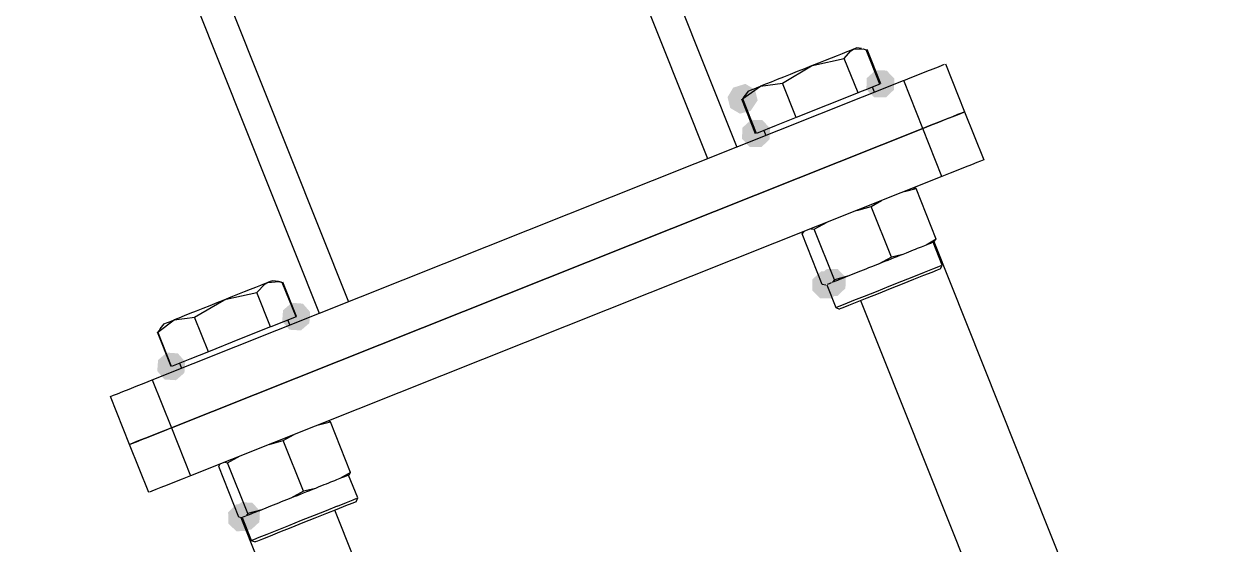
# Model space of a CAD drawing. Extents: x 3 to 592, y 5 to 207.
# Drawn here: x 126.97 to 134.35, y 71.63 to 74.84 of the extents above; entities that cross this region are included whole.
import ezdxf

# ---------------------------------------------------------------- set-up
doc = ezdxf.new("R2010")
doc.units = 0
doc.layers.get('0').update_dxf_attribs({"linetype": 'CONTINUOUS'})

msp = doc.modelspace()

# ---------------------------------------------------------------- hatches: boundary and pattern name
h = msp.add_hatch(color=7)
h.dxf.hatch_style = 2
h.paths.add_polyline_path([(132.238136, 74.55775), (132.306921, 74.555893), (132.354392, 74.506081), (132.352535, 74.437297), (132.302723, 74.389826), (132.229352, 74.389919), (132.181881, 74.439731), (132.183738, 74.508515)])
h = msp.add_hatch(color=7)
h.dxf.hatch_style = 2
h.paths.add_polyline_path([(132.238136, 74.55775), (132.306921, 74.555893), (132.354392, 74.506081), (132.352535, 74.437297), (132.302723, 74.389826), (132.229352, 74.389919), (132.181881, 74.439731), (132.183738, 74.508515)])
h = msp.add_hatch(color=7)
h.dxf.hatch_style = 2
h.paths.add_polyline_path([(131.466378, 74.306218), (131.399697, 74.289239), (131.340437, 74.32421), (131.323457, 74.390892), (131.358428, 74.450152), (131.433577, 74.473481), (131.492837, 74.43851), (131.509816, 74.371828)])
h = msp.add_hatch(color=7)
h.dxf.hatch_style = 2
h.paths.add_polyline_path([(131.466378, 74.306218), (131.399697, 74.289239), (131.340437, 74.32421), (131.323457, 74.390892), (131.358428, 74.450152), (131.433577, 74.473481), (131.492837, 74.43851), (131.509816, 74.371828)])
h = msp.add_hatch(color=7)
h.dxf.hatch_style = 2
h.paths.add_polyline_path([(131.469398, 74.251398), (131.538183, 74.249541), (131.585654, 74.199729), (131.583797, 74.130944), (131.533985, 74.083473), (131.460614, 74.083566), (131.413143, 74.133379), (131.415, 74.202163)])
h = msp.add_hatch(color=7)
h.dxf.hatch_style = 2
h.paths.add_polyline_path([(131.469398, 74.251398), (131.538183, 74.249541), (131.585654, 74.199729), (131.583797, 74.130944), (131.533985, 74.083473), (131.460614, 74.083566), (131.413143, 74.133379), (131.415, 74.202163)])
h = msp.add_hatch(color=7)
h.dxf.hatch_style = 2
h.paths.add_polyline_path([(131.902939, 73.315393), (131.971742, 73.314453), (132.019873, 73.265279), (132.018933, 73.196476), (131.969759, 73.148345), (131.895664, 73.147168), (131.847533, 73.196343), (131.848473, 73.265146)])
h = msp.add_hatch(color=7)
h.dxf.hatch_style = 2
h.paths.add_polyline_path([(131.902939, 73.315393), (131.971742, 73.314453), (132.019873, 73.265279), (132.018933, 73.196476), (131.969759, 73.148345), (131.895664, 73.147168), (131.847533, 73.196343), (131.848473, 73.265146)])
h = msp.add_hatch(color=7)
h.dxf.hatch_style = 2
h.paths.add_polyline_path([(131.936453, 73.328763), (132.005256, 73.327824), (132.053387, 73.278649), (132.052447, 73.209846), (132.003272, 73.161715), (131.929178, 73.160538), (131.881047, 73.209713), (131.881987, 73.278516)])
h = msp.add_hatch(color=7)
h.dxf.hatch_style = 2
h.paths.add_polyline_path([(131.936453, 73.328763), (132.005256, 73.327824), (132.053387, 73.278649), (132.052447, 73.209846), (132.003272, 73.161715), (131.929178, 73.160538), (131.881047, 73.209713), (131.881987, 73.278516)])
h = msp.add_hatch(color=7)
h.dxf.hatch_style = 2
h.paths.add_polyline_path([(128.629961, 73.119691), (128.69859, 73.114712), (128.74375, 73.062796), (128.738772, 72.994167), (128.686856, 72.949007), (128.61611, 72.953279), (128.57095, 73.005196), (128.575928, 73.073825)])
h = msp.add_hatch(color=7)
h.dxf.hatch_style = 2
h.paths.add_polyline_path([(128.629961, 73.119691), (128.69859, 73.114712), (128.74375, 73.062796), (128.738772, 72.994167), (128.686856, 72.949007), (128.61611, 72.953279), (128.57095, 73.005196), (128.575928, 73.073825)])
h = msp.add_hatch(color=7)
h.dxf.hatch_style = 2
h.paths.add_polyline_path([(127.857589, 72.811892), (127.926219, 72.806914), (127.971379, 72.754997), (127.9664, 72.686368), (127.914484, 72.641208), (127.843738, 72.645481), (127.798578, 72.697397), (127.803556, 72.766026)])
h = msp.add_hatch(color=7)
h.dxf.hatch_style = 2
h.paths.add_polyline_path([(127.857589, 72.811892), (127.926219, 72.806914), (127.971379, 72.754997), (127.9664, 72.686368), (127.914484, 72.641208), (127.843738, 72.645481), (127.798578, 72.697397), (127.803556, 72.766026)])
h = msp.add_hatch(color=7)
h.dxf.hatch_style = 2
h.paths.add_polyline_path([(128.287193, 71.874423), (128.355982, 71.876079), (128.405933, 71.828754), (128.407589, 71.759964), (128.360264, 71.710013), (128.288299, 71.706946), (128.238348, 71.754271), (128.236693, 71.823061)])
h = msp.add_hatch(color=7)
h.dxf.hatch_style = 2
h.paths.add_polyline_path([(128.287193, 71.874423), (128.355982, 71.876079), (128.405933, 71.828754), (128.407589, 71.759964), (128.360264, 71.710013), (128.288299, 71.706946), (128.238348, 71.754271), (128.236693, 71.823061)])
h = msp.add_hatch(color=7)
h.dxf.hatch_style = 2
h.paths.add_polyline_path([(128.31775, 71.886603), (128.386489, 71.883481), (128.433035, 71.832803), (128.429913, 71.764065), (128.379236, 71.717518), (128.306617, 71.719229), (128.26007, 71.769907), (128.263193, 71.838645)])
h = msp.add_hatch(color=7)
h.dxf.hatch_style = 2
h.paths.add_polyline_path([(128.31775, 71.886603), (128.386489, 71.883481), (128.433035, 71.832803), (128.429913, 71.764065), (128.379236, 71.717518), (128.306617, 71.719229), (128.26007, 71.769907), (128.263193, 71.838645)])

# ---------------------------------------------------------------- linework, layer by layer
at = {"color": 7}
for points in [[(129.323394, 79.243908), (131.380089, 74.083122)], [(129.323394, 79.243908), (131.380089, 74.083122)], [(129.142772, 79.171941), (131.199467, 74.011155)], [(129.142772, 79.171941), (131.199467, 74.011155)], [(126.974071, 77.635664), (128.799696, 73.054845)], [(126.974071, 77.635664), (128.799696, 73.054845)], [(127.184856, 77.63196), (128.980142, 73.126635)], [(127.184856, 77.63196), (128.980142, 73.126635)], [(132.101237, 74.68743), (132.083246, 74.680374), (132.059962, 74.670849), (132.032446, 74.659913), (132.000343, 74.647213), (131.964712, 74.633102), (131.925907, 74.61758), (131.884984, 74.601352), (131.842298, 74.584066)], [(132.101237, 74.68743), (132.083246, 74.680374), (132.059962, 74.670849), (132.032446, 74.659913), (132.000343, 74.647213), (131.964712, 74.633102), (131.925907, 74.61758), (131.884984, 74.601352), (131.842298, 74.584066)], [(132.045251, 74.630421), (132.085468, 74.678752), (132.101343, 74.687571)], [(132.045251, 74.630421), (132.085468, 74.678752), (132.101343, 74.687571)], [(132.101237, 74.68743), (132.161915, 74.689899), (132.180965, 74.684608)], [(132.101237, 74.68743), (132.161915, 74.689899), (132.180965, 74.684608)], [(132.12258, 74.695932), (132.101414, 74.687465)], [(132.12258, 74.695932), (132.101414, 74.687465)], [(132.150556, 74.69184), (132.122686, 74.696073)], [(132.150556, 74.69184), (132.122686, 74.696073)], [(132.265843, 74.471953), (132.181177, 74.684678)], [(132.265843, 74.471953), (132.181177, 74.684678)], [(132.270429, 74.473788), (132.185763, 74.686513)], [(132.270429, 74.473788), (132.185763, 74.686513)], [(131.842298, 74.584243), (131.798554, 74.566956), (131.754809, 74.549318), (131.711418, 74.532031), (131.669437, 74.515451), (131.629573, 74.499576), (131.592179, 74.484406), (131.558312, 74.471001), (131.527973, 74.459006)], [(131.842298, 74.584243), (131.798554, 74.566956), (131.754809, 74.549318), (131.711418, 74.532031), (131.669437, 74.515451), (131.629573, 74.499576), (131.592179, 74.484406), (131.558312, 74.471001), (131.527973, 74.459006)], [(131.663193, 74.478127), (131.842404, 74.584313)], [(131.663193, 74.478127), (131.842404, 74.584313)], [(131.842298, 74.584243), (131.856057, 74.589534), (132.045146, 74.630456)], [(131.842298, 74.584243), (131.856057, 74.589534), (132.045146, 74.630456)], [(132.129989, 74.417802), (132.045322, 74.630527)], [(132.129989, 74.417802), (132.045322, 74.630527)], [(132.412176, 74.49439), (132.462623, 74.514498), (132.510953, 74.533901), (132.555403, 74.55154), (132.594562, 74.567062), (132.626664, 74.579762), (132.650653, 74.589287), (132.665117, 74.595284)], [(132.412176, 74.49439), (132.462623, 74.514498), (132.510953, 74.533901), (132.555403, 74.55154), (132.594562, 74.567062), (132.626664, 74.579762), (132.650653, 74.589287), (132.665117, 74.595284)], [(132.670233, 74.597225), (132.788413, 74.300539)], [(132.670233, 74.597225), (132.788413, 74.300539)], [(127.767433, 72.6434), (132.412105, 74.494425)], [(127.767433, 72.6434), (132.412105, 74.494425)], [(132.530462, 74.197633), (132.412281, 74.494319)], [(132.530462, 74.197633), (132.412281, 74.494319)], [(131.416989, 74.380019), (131.528114, 74.459042)], [(131.416989, 74.380019), (131.528114, 74.459042)], [(131.451667, 74.428562), (131.434029, 74.406337)], [(131.451667, 74.428562), (131.434029, 74.406337)], [(131.451667, 74.428562), (131.466131, 74.434559), (131.481654, 74.440556), (131.502467, 74.44867), (131.52822, 74.458901)], [(131.451667, 74.428562), (131.466131, 74.434559), (131.481654, 74.440556), (131.502467, 74.44867), (131.52822, 74.458901)], [(131.52815, 74.459042), (131.663264, 74.478092)], [(131.52815, 74.459042), (131.663264, 74.478092)], [(131.747895, 74.265543), (131.663228, 74.478268)], [(131.747895, 74.265543), (131.663228, 74.478268)], [(132.197934, 74.44486), (132.129848, 74.417696)], [(132.197934, 74.44486), (132.129848, 74.417696)], [(132.265843, 74.471953), (132.197757, 74.444789)], [(132.265843, 74.471953), (132.197757, 74.444789)], [(132.231553, 74.422423), (132.219206, 74.453468)], [(132.231553, 74.422423), (132.219206, 74.453468)], [(131.497105, 74.165601), (131.412439, 74.378326)], [(131.497105, 74.165601), (131.412439, 74.378326)], [(131.436216, 74.403267), (131.416813, 74.379984)], [(131.436216, 74.403267), (131.416813, 74.379984)], [(131.501691, 74.167436), (131.417025, 74.380161)], [(131.501691, 74.167436), (131.417025, 74.380161)], [(131.434134, 74.406337), (131.421082, 74.389756)], [(131.434134, 74.406337), (131.421082, 74.389756)], [(132.129989, 74.417802), (131.938783, 74.341602)], [(132.129989, 74.417802), (131.938783, 74.341602)], [(131.938959, 74.341672), (131.747754, 74.265473)], [(131.938959, 74.341672), (131.747754, 74.265473)], [(132.788519, 74.300468), (132.768763, 74.292707), (132.745127, 74.283182), (132.713024, 74.270482), (132.673866, 74.254607), (132.629063, 74.236968), (132.580733, 74.217565), (132.530286, 74.197457)], [(132.788519, 74.300468), (132.768763, 74.292707), (132.745127, 74.283182), (132.713024, 74.270482), (132.673866, 74.254607), (132.629063, 74.236968), (132.580733, 74.217565), (132.530286, 74.197457)], [(132.530462, 74.197633), (132.580909, 74.217742), (132.62924, 74.237144), (132.67369, 74.254783), (132.712848, 74.270306), (132.744951, 74.283006), (132.76894, 74.292531), (132.783404, 74.298528)], [(132.530462, 74.197633), (132.580909, 74.217742), (132.62924, 74.237144), (132.67369, 74.254783), (132.712848, 74.270306), (132.744951, 74.283006), (132.76894, 74.292531), (132.783404, 74.298528)], [(132.788519, 74.300468), (132.906699, 74.003782)], [(132.788519, 74.300468), (132.906699, 74.003782)], [(131.624811, 74.216472), (131.501691, 74.167436)], [(131.624811, 74.216472), (131.501691, 74.167436)], [(131.747895, 74.265543), (131.624776, 74.216507)], [(131.747895, 74.265543), (131.624776, 74.216507)], [(127.885684, 72.346644), (132.530356, 74.197669)], [(127.885684, 72.346644), (132.530356, 74.197669)], [(132.530462, 74.197633), (127.88579, 72.346608)], [(132.530462, 74.197633), (127.88579, 72.346608)], [(131.548329, 74.185992), (131.560676, 74.154947)], [(131.548329, 74.185992), (131.560676, 74.154947)], [(132.648713, 73.900877), (132.530532, 74.197563)], [(132.648713, 73.900877), (132.530532, 74.197563)], [(132.90677, 74.003711), (132.887014, 73.99595), (132.863378, 73.986425), (132.831276, 73.973725), (132.792117, 73.95785), (132.747314, 73.940211), (132.698984, 73.920809), (132.648889, 73.9007)], [(132.90677, 74.003711), (132.887014, 73.99595), (132.863378, 73.986425), (132.831276, 73.973725), (132.792117, 73.95785), (132.747314, 73.940211), (132.698984, 73.920809), (132.648889, 73.9007)], [(132.648713, 73.900877), (128.004041, 72.049852)], [(132.648713, 73.900877), (128.004041, 72.049852)], [(132.418208, 73.809013), (132.488764, 73.825947)], [(132.418208, 73.809013), (132.488764, 73.825947)], [(132.488693, 73.826053), (132.466821, 73.828522)], [(132.488693, 73.826053), (132.466821, 73.828522)], [(132.613541, 73.512786), (132.488658, 73.826053)], [(132.613541, 73.512786), (132.488658, 73.826053)], [(132.123004, 73.691397), (132.211551, 73.715739)], [(132.123004, 73.691397), (132.211551, 73.715739)], [(132.336399, 73.402331), (132.211516, 73.715598)], [(132.336399, 73.402331), (132.211516, 73.715598)], [(132.211551, 73.715633), (132.274345, 73.751616)], [(132.211551, 73.715633), (132.274345, 73.751616)], [(131.859302, 73.575263), (131.940088, 73.618654)], [(131.859302, 73.575263), (131.940088, 73.618654)], [(131.909009, 73.232045), (131.784125, 73.545312)], [(131.909009, 73.232045), (131.784125, 73.545312)], [(131.784161, 73.545312), (131.798272, 73.561892)], [(131.784161, 73.545312), (131.798272, 73.561892)], [(131.83743, 73.577591), (131.859302, 73.575122)], [(131.83743, 73.577591), (131.859302, 73.575122)], [(131.98415, 73.261961), (131.859267, 73.575227)], [(131.98415, 73.261961), (131.859267, 73.575227)], [(132.530568, 73.468653), (132.519984, 73.46442), (132.508696, 73.459834), (132.496348, 73.454895), (132.483648, 73.449956), (132.470243, 73.444664), (132.456484, 73.43902), (132.442021, 73.433376), (132.426851, 73.427378)], [(132.530568, 73.468653), (132.519984, 73.46442), (132.508696, 73.459834), (132.496348, 73.454895), (132.483648, 73.449956), (132.470243, 73.444664), (132.456484, 73.43902), (132.442021, 73.433376), (132.426851, 73.427378)], [(132.550641, 73.476661), (132.530532, 73.468547)], [(132.550641, 73.476661), (132.530532, 73.468547)], [(132.613541, 73.512786), (132.550747, 73.476802)], [(132.613541, 73.512786), (132.550747, 73.476802)], [(132.599254, 73.496029), (132.589023, 73.492148), (132.577029, 73.487209), (132.560448, 73.480507)], [(132.599254, 73.496029), (132.589023, 73.492148), (132.577029, 73.487209), (132.560448, 73.480507)], [(132.650089, 73.352731), (132.593997, 73.493842)], [(132.650089, 73.352731), (132.593997, 73.493842)], [(132.599254, 73.496029), (132.613365, 73.512609)], [(132.599254, 73.496029), (132.613365, 73.512609)], [(134.936054, 67.635896), (132.600665, 73.496593)], [(134.936054, 67.635896), (132.600665, 73.496593)], [(132.406884, 73.41937), (132.388892, 73.412315), (132.370548, 73.404906), (132.351851, 73.397498), (132.333153, 73.39009), (132.313751, 73.382329), (132.294348, 73.374567), (132.274945, 73.366806), (132.255542, 73.359045)], [(132.406884, 73.41937), (132.388892, 73.412315), (132.370548, 73.404906), (132.351851, 73.397498), (132.333153, 73.39009), (132.313751, 73.382329), (132.294348, 73.374567), (132.274945, 73.366806), (132.255542, 73.359045)], [(132.336399, 73.402331), (132.255613, 73.358939)], [(132.336399, 73.402331), (132.255613, 73.358939)], [(132.406884, 73.41937), (132.336328, 73.402437)], [(132.406884, 73.41937), (132.336328, 73.402437)], [(132.426992, 73.427378), (132.406884, 73.419264)], [(132.426992, 73.427378), (132.406884, 73.419264)], [(132.229895, 73.34885), (132.212609, 73.341794), (132.195323, 73.335092), (132.17839, 73.328389), (132.161809, 73.321686), (132.145229, 73.314983), (132.129354, 73.308633), (132.113479, 73.302636), (132.098309, 73.296286)], [(132.229895, 73.34885), (132.212609, 73.341794), (132.195323, 73.335092), (132.17839, 73.328389), (132.161809, 73.321686), (132.145229, 73.314983), (132.129354, 73.308633), (132.113479, 73.302636), (132.098309, 73.296286)], [(132.255436, 73.359045), (132.230036, 73.348815)], [(132.255436, 73.359045), (132.230036, 73.348815)], [(132.639999, 73.329271), (132.619891, 73.321157), (132.585319, 73.307399), (132.535577, 73.287643)], [(132.639999, 73.329271), (132.619891, 73.321157), (132.585319, 73.307399), (132.535577, 73.287643)], [(132.539952, 73.308845), (132.592516, 73.329659), (132.628852, 73.344476), (132.647902, 73.351884)], [(132.539952, 73.308845), (132.592516, 73.329659), (132.628852, 73.344476), (132.647902, 73.351884)], [(132.639999, 73.329271), (132.65023, 73.352554)], [(132.639999, 73.329271), (132.65023, 73.352554)], [(128.481279, 73.244851), (128.460817, 73.236737), (128.43577, 73.226507), (128.405784, 73.214865), (128.37227, 73.201459), (128.335229, 73.186643), (128.295365, 73.170768), (128.253384, 73.154187), (128.210345, 73.136901)], [(128.481279, 73.244851), (128.460817, 73.236737), (128.43577, 73.226507), (128.405784, 73.214865), (128.37227, 73.201459), (128.335229, 73.186643), (128.295365, 73.170768), (128.253384, 73.154187), (128.210345, 73.136901)], [(128.414815, 73.183644), (128.462793, 73.23515), (128.481137, 73.244675)], [(128.414815, 73.183644), (128.462793, 73.23515), (128.481137, 73.244675)], [(128.481279, 73.244851), (128.55007, 73.250496), (128.57159, 73.246262)], [(128.481279, 73.244851), (128.55007, 73.250496), (128.57159, 73.246262)], [(128.509959, 73.256281), (128.496201, 73.250989), (128.481384, 73.244992)], [(128.509959, 73.256281), (128.496201, 73.250989), (128.481384, 73.244992)], [(128.548589, 73.250672), (128.510136, 73.256316)], [(128.548589, 73.250672), (128.510136, 73.256316)], [(128.567251, 73.247956), (128.548553, 73.250778)], [(128.567251, 73.247956), (128.548553, 73.250778)], [(128.656327, 73.033502), (128.57166, 73.246227)], [(128.656327, 73.033502), (128.57166, 73.246227)], [(128.658408, 73.034349), (128.573742, 73.247074)], [(128.658408, 73.034349), (128.573742, 73.247074)], [(131.96443, 73.243052), (131.952083, 73.238113), (131.940088, 73.233174)], [(131.96443, 73.243052), (131.952083, 73.238113), (131.940088, 73.233174)], [(131.98415, 73.261961), (131.970039, 73.24538)], [(131.98415, 73.261961), (131.970039, 73.24538)], [(132.072733, 73.286197), (132.057211, 73.279847), (132.042041, 73.273849), (132.02793, 73.268205), (132.014524, 73.262913), (132.002177, 73.257974), (131.990183, 73.253388), (131.979599, 73.249155)], [(132.072733, 73.286197), (132.057211, 73.279847), (132.042041, 73.273849), (132.02793, 73.268205), (132.014524, 73.262913), (132.002177, 73.257974), (131.990183, 73.253388), (131.979599, 73.249155)], [(132.072733, 73.286197), (131.984186, 73.261855)], [(132.072733, 73.286197), (131.984186, 73.261855)], [(131.992582, 73.090687), (132.014101, 73.099154), (132.051143, 73.113971), (132.104059, 73.135137), (132.169323, 73.161243), (132.243407, 73.190523), (132.322076, 73.221921), (132.400746, 73.253318), (132.474829, 73.282951), (132.540093, 73.308704)], [(131.992582, 73.090687), (132.014101, 73.099154), (132.051143, 73.113971), (132.104059, 73.135137), (132.169323, 73.161243), (132.243407, 73.190523), (132.322076, 73.221921), (132.400746, 73.253318), (132.474829, 73.282951), (132.540093, 73.308704)], [(132.535471, 73.287608), (132.473735, 73.262913), (132.403533, 73.235044), (132.328744, 73.205411), (132.253955, 73.175424), (132.183752, 73.147555), (132.121663, 73.122861), (132.071569, 73.102752), (132.036644, 73.088641), (132.018299, 73.081586)], [(132.535471, 73.287608), (132.473735, 73.262913), (132.403533, 73.235044), (132.328744, 73.205411), (132.253955, 73.175424), (132.183752, 73.147555), (132.121663, 73.122861), (132.071569, 73.102752), (132.036644, 73.088641), (132.018299, 73.081586)], [(132.098274, 73.296392), (132.072874, 73.286161)], [(132.098274, 73.296392), (132.072874, 73.286161)], [(128.21031, 73.136866), (128.224068, 73.142157), (128.414921, 73.183785)], [(128.21031, 73.136866), (128.224068, 73.142157), (128.414921, 73.183785)], [(128.499552, 72.971025), (128.414886, 73.18375)], [(128.499552, 72.971025), (128.414886, 73.18375)], [(131.930881, 73.229682), (131.909009, 73.232151)], [(131.930881, 73.229682), (131.909009, 73.232151)], [(131.936314, 73.231869), (131.992405, 73.090758)], [(131.936314, 73.231869), (131.992405, 73.090758)], [(128.21031, 73.136866), (128.166566, 73.119227), (128.122821, 73.101941), (128.079782, 73.085007), (128.03886, 73.068427), (128.000054, 73.052905), (127.964071, 73.038794), (127.931616, 73.025741), (127.903393, 73.014805)], [(128.21031, 73.136866), (128.166566, 73.119227), (128.122821, 73.101941), (128.079782, 73.085007), (128.03886, 73.068427), (128.000054, 73.052905), (127.964071, 73.038794), (127.931616, 73.025741), (127.903393, 73.014805)], [(128.029688, 73.030151), (128.21031, 73.136689)], [(128.029688, 73.030151), (128.21031, 73.136689)], [(134.419975, 67.430227), (132.147381, 73.132879)], [(134.419975, 67.430227), (132.147381, 73.132879)], [(127.903534, 73.014628), (128.029829, 73.030151)], [(127.903534, 73.014628), (128.029829, 73.030151)], [(128.11439, 72.817567), (128.029723, 73.030292)], [(128.11439, 72.817567), (128.029723, 73.030292)], [(128.656327, 73.033502), (128.57801, 73.002105)], [(128.656327, 73.033502), (128.57801, 73.002105)], [(131.992582, 73.090687), (132.015865, 73.080457)], [(131.992582, 73.090687), (132.015865, 73.080457)], [(127.801335, 72.939169), (127.90364, 73.014664)], [(127.801335, 72.939169), (127.90364, 73.014664)], [(127.816928, 72.955926), (127.801405, 72.938993)], [(127.816928, 72.955926), (127.801405, 72.938993)], [(127.839047, 72.988911), (127.814705, 72.958219)], [(127.839047, 72.988911), (127.814705, 72.958219)], [(127.839047, 72.988911), (127.861624, 72.99773), (127.879969, 73.005139), (127.903605, 73.014664)], [(127.839047, 72.988911), (127.861624, 72.99773), (127.879969, 73.005139), (127.903605, 73.014664)], [(128.499552, 72.971025), (128.306936, 72.894119)], [(128.499552, 72.971025), (128.306936, 72.894119)], [(128.57794, 73.002281), (128.499623, 72.970884)], [(128.57794, 73.002281), (128.499623, 72.970884)], [(128.618968, 72.982737), (128.606621, 73.013782)], [(128.618968, 72.982737), (128.606621, 73.013782)], [(127.88392, 72.725703), (127.799253, 72.938428)], [(127.88392, 72.725703), (127.799253, 72.938428)], [(127.886037, 72.72655), (127.80137, 72.939275)], [(127.886037, 72.72655), (127.80137, 72.939275)], [(128.306971, 72.894296), (128.114354, 72.81739)], [(128.306971, 72.894296), (128.114354, 72.81739)], [(128.11439, 72.817567), (128.00009, 72.772058)], [(128.11439, 72.817567), (128.00009, 72.772058)], [(128.000231, 72.772058), (127.885931, 72.72655)], [(128.000231, 72.772058), (127.885931, 72.72655)], [(127.935708, 72.746341), (127.948055, 72.715296)], [(127.935708, 72.746341), (127.948055, 72.715296)], [(127.509376, 72.540566), (127.529131, 72.548327), (127.552768, 72.557852), (127.58487, 72.570552), (127.624029, 72.586427), (127.668831, 72.604066), (127.717162, 72.623468), (127.767256, 72.643577)], [(127.509376, 72.540566), (127.529131, 72.548327), (127.552768, 72.557852), (127.58487, 72.570552), (127.624029, 72.586427), (127.668831, 72.604066), (127.717162, 72.623468), (127.767256, 72.643577)], [(127.767433, 72.6434), (127.885613, 72.346714)], [(127.767433, 72.6434), (127.885613, 72.346714)], [(127.627627, 72.243809), (127.509446, 72.540495)], [(127.627627, 72.243809), (127.509446, 72.540495)], [(128.794863, 72.365094), (128.868593, 72.383438)], [(128.794863, 72.365094), (128.868593, 72.383438)], [(128.868699, 72.383474), (128.852119, 72.387707)], [(128.868699, 72.383474), (128.852119, 72.387707)], [(128.993547, 72.070172), (128.868664, 72.383438)], [(128.993547, 72.070172), (128.868664, 72.383438)], [(127.627627, 72.243809), (127.647382, 72.25157), (127.671019, 72.261095), (127.703121, 72.273795), (127.74228, 72.28967), (127.787083, 72.307309), (127.835413, 72.326712), (127.885508, 72.34682)], [(127.627627, 72.243809), (127.647382, 72.25157), (127.671019, 72.261095), (127.703121, 72.273795), (127.74228, 72.28967), (127.787083, 72.307309), (127.835413, 72.326712), (127.885508, 72.34682)], [(127.885684, 72.346644), (127.835237, 72.326535), (127.786906, 72.307132), (127.742456, 72.289494), (127.703298, 72.273971), (127.671195, 72.261271), (127.647206, 72.251746), (127.632742, 72.245749)], [(127.885684, 72.346644), (127.835237, 72.326535), (127.786906, 72.307132), (127.742456, 72.289494), (127.703298, 72.273971), (127.671195, 72.261271), (127.647206, 72.251746), (127.632742, 72.245749)], [(127.885684, 72.346644), (128.003864, 72.049958)], [(127.885684, 72.346644), (128.003864, 72.049958)], [(128.577657, 72.26748), (128.64398, 72.304875)], [(128.577657, 72.26748), (128.64398, 72.304875)], [(127.745878, 71.947087), (127.627698, 72.243774)], [(127.745878, 71.947087), (127.627698, 72.243774)], [(128.490874, 72.24395), (128.577657, 72.267586)], [(128.490874, 72.24395), (128.577657, 72.267586)], [(128.702506, 71.954214), (128.577622, 72.26748)], [(128.702506, 71.954214), (128.577622, 72.26748)], [(128.21606, 72.134448), (128.232641, 72.130214)], [(128.21606, 72.134448), (128.232641, 72.130214)], [(128.232782, 72.130038), (128.311804, 72.172724)], [(128.232782, 72.130038), (128.311804, 72.172724)], [(128.303796, 71.795322), (128.178913, 72.108589)], [(128.303796, 71.795322), (128.178913, 72.108589)], [(128.178948, 72.108589), (128.18812, 72.123406)], [(128.178948, 72.108589), (128.18812, 72.123406)], [(128.35763, 71.816771), (128.232747, 72.130038)], [(128.35763, 71.816771), (128.232747, 72.130038)], [(128.993547, 72.070172), (128.927225, 72.032777)], [(128.993547, 72.070172), (128.927225, 72.032777)], [(128.98441, 72.055496), (128.993583, 72.070313)], [(128.98441, 72.055496), (128.993583, 72.070313)], [(128.00397, 72.049922), (127.953523, 72.029814), (127.905192, 72.010411), (127.860742, 71.992772), (127.821584, 71.97725), (127.789481, 71.96455), (127.765492, 71.955025), (127.751029, 71.949028)], [(128.00397, 72.049922), (127.953523, 72.029814), (127.905192, 72.010411), (127.860742, 71.992772), (127.821584, 71.97725), (127.789481, 71.96455), (127.765492, 71.955025), (127.751029, 71.949028)], [(128.906199, 72.024346), (128.894911, 72.01976), (128.882563, 72.014821), (128.869863, 72.009882), (128.856458, 72.00459), (128.842347, 71.998946), (128.827883, 71.993301), (128.813066, 71.987304), (128.797544, 71.980954)], [(128.906199, 72.024346), (128.894911, 72.01976), (128.882563, 72.014821), (128.869863, 72.009882), (128.856458, 72.00459), (128.842347, 71.998946), (128.827883, 71.993301), (128.813066, 71.987304), (128.797544, 71.980954)], [(128.927331, 72.032742), (128.906164, 72.024275)], [(128.927331, 72.032742), (128.906164, 72.024275)], [(128.98441, 72.055496), (128.971005, 72.050204), (128.956541, 72.04456), (128.938196, 72.037152), (128.92726, 72.032918)], [(128.98441, 72.055496), (128.971005, 72.050204), (128.956541, 72.04456), (128.938196, 72.037152), (128.92726, 72.032918)], [(129.037468, 71.91308), (128.981376, 72.054191)], [(129.037468, 71.91308), (128.981376, 72.054191)], [(128.776307, 71.972558), (128.757962, 71.96515), (128.739265, 71.957741), (128.720215, 71.950333), (128.701165, 71.942572), (128.681762, 71.934811), (128.662359, 71.92705), (128.642604, 71.919289), (128.623201, 71.911528)], [(128.776307, 71.972558), (128.757962, 71.96515), (128.739265, 71.957741), (128.720215, 71.950333), (128.701165, 71.942572), (128.681762, 71.934811), (128.662359, 71.92705), (128.642604, 71.919289), (128.623201, 71.911528)], [(128.702506, 71.954214), (128.623483, 71.911527)], [(128.702506, 71.954214), (128.623483, 71.911527)], [(128.776307, 71.972558), (128.702576, 71.954214)], [(128.776307, 71.972558), (128.702576, 71.954214)], [(128.797438, 71.980989), (128.776271, 71.972523)], [(128.797438, 71.980989), (128.776271, 71.972523)], [(129.027379, 71.88962), (129.037609, 71.912903)], [(129.027379, 71.88962), (129.037609, 71.912903)], [(128.444413, 71.840302), (128.429597, 71.834304), (128.415133, 71.82866), (128.401727, 71.823368), (128.38938, 71.818429), (128.377738, 71.813843), (128.367155, 71.80961), (128.348458, 71.802202)], [(128.444413, 71.840302), (128.429597, 71.834304), (128.415133, 71.82866), (128.401727, 71.823368), (128.38938, 71.818429), (128.377738, 71.813843), (128.367155, 71.80961), (128.348458, 71.802202)], [(128.444413, 71.840302), (128.35763, 71.816666)], [(128.444413, 71.840302), (128.35763, 71.816666)], [(128.379996, 71.651072), (128.395166, 71.657069), (128.428327, 71.670122), (128.477363, 71.689877), (128.539804, 71.714924), (128.612477, 71.743499), (128.690441, 71.774897), (128.769463, 71.806294), (128.844957, 71.83628), (128.912691, 71.863444)], [(128.379996, 71.651072), (128.395166, 71.657069), (128.428327, 71.670122), (128.477363, 71.689877), (128.539804, 71.714924), (128.612477, 71.743499), (128.690441, 71.774897), (128.769463, 71.806294), (128.844957, 71.83628), (128.912691, 71.863444)], [(128.908916, 71.842418), (128.84471, 71.816666), (128.773096, 71.788091), (128.697955, 71.758457), (128.623871, 71.728824), (128.55508, 71.701307), (128.495813, 71.677671), (128.449246, 71.659327), (128.417849, 71.646627), (128.404091, 71.641335)], [(128.908916, 71.842418), (128.84471, 71.816666), (128.773096, 71.788091), (128.697955, 71.758457), (128.623871, 71.728824), (128.55508, 71.701307), (128.495813, 71.677671), (128.449246, 71.659327), (128.417849, 71.646627), (128.404091, 71.641335)], [(128.469425, 71.85025), (128.444378, 71.840372)], [(128.469425, 71.85025), (128.444378, 71.840372)], [(128.598295, 71.901614), (128.581009, 71.894912), (128.564076, 71.888209), (128.547495, 71.881506), (128.531267, 71.874803), (128.515039, 71.868453), (128.499517, 71.862103), (128.484348, 71.856106), (128.469531, 71.850109)], [(128.598295, 71.901614), (128.581009, 71.894912), (128.564076, 71.888209), (128.547495, 71.881506), (128.531267, 71.874803), (128.515039, 71.868453), (128.499517, 71.862103), (128.484348, 71.856106), (128.469531, 71.850109)], [(128.623307, 71.911598), (128.59826, 71.90172)], [(128.623307, 71.911598), (128.59826, 71.90172)], [(129.027379, 71.88962), (129.000567, 71.879037), (128.961762, 71.863514), (128.908845, 71.842348)], [(129.027379, 71.88962), (129.000567, 71.879037), (128.961762, 71.863514), (128.908845, 71.842348)], [(128.912655, 71.863338), (128.968394, 71.885563), (129.008964, 71.901791), (129.032247, 71.910963)], [(128.912655, 71.863338), (128.968394, 71.885563), (129.008964, 71.901791), (129.032247, 71.910963)], [(128.320553, 71.790948), (128.30362, 71.795181)], [(128.320553, 71.790948), (128.30362, 71.795181)], [(130.652555, 65.928875), (128.317166, 71.789219)], [(130.652555, 65.928875), (128.317166, 71.789219)], [(128.323728, 71.792218), (128.37982, 71.651107)], [(128.323728, 71.792218), (128.37982, 71.651107)], [(128.344577, 71.800508), (128.333994, 71.796275), (128.323763, 71.792042)], [(128.344577, 71.800508), (128.333994, 71.796275), (128.323763, 71.792042)], [(128.35763, 71.816771), (128.348458, 71.801955)], [(128.35763, 71.816771), (128.348458, 71.801955)], [(131.168634, 66.134544), (128.896039, 71.837197)], [(131.168634, 66.134544), (128.896039, 71.837197)], [(128.379996, 71.651072), (128.403279, 71.640841)], [(128.379996, 71.651072), (128.403279, 71.640841)]]:
    msp.add_lwpolyline(points, dxfattribs=at)

doc.saveas('drawing.dxf')
